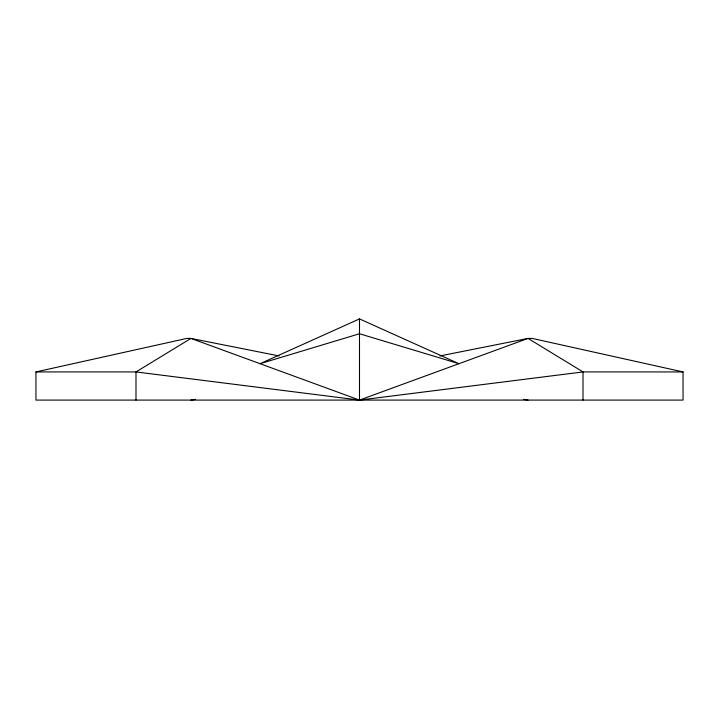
<?xml version="1.0" encoding="UTF-8"?>
<svg xmlns="http://www.w3.org/2000/svg" width="719" height="719" viewBox="0 0 719 719"><rect width="100%" height="100%" fill="white"/><g stroke="black" fill="none" stroke-linecap="round" stroke-linejoin="round"><path stroke-width="1.08" d="M359.5 318.912L260.044 363.697L359.5 333.751L458.956 363.697L359.5 318.912L359.5 400.088L135.99 371.93L35.95 371.93L35.95 400.088L683.05 400.088L683.05 371.93L532.195 338.415L528.043 338.415L439.911 355.941M35.95 371.93L186.805 338.415L190.957 338.415L359.5 400.088L528.043 338.415L583.01 371.93L683.05 371.93M190.957 400.088L195.361 399.351M359.5 400.088L583.01 371.93L583.01 400.088M523.639 399.351L528.043 400.088M279.089 355.941L190.957 338.415L135.99 371.93L135.99 400.088"/></g></svg>
